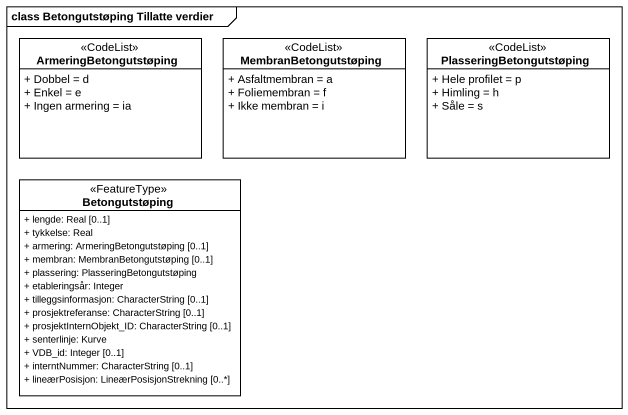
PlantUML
@startuml
mainframe class Betongutstøping Tillatte verdier
hide circle
hide empty members
skinparam classAttributeIconSize 0
class ArmeringBetongutstøping <<CodeList>> {
  + Dobbel = d
  + Enkel = e
  + Ingen armering = ia
}
class MembranBetongutstøping <<CodeList>> {
  + Asfaltmembran = a
  + Foliemembran = f
  + Ikke membran = i
}
class PlasseringBetongutstøping <<CodeList>> {
  + Hele profilet = p
  + Himling = h
  + Såle = s
}
class Betongutstøping <<FeatureType>> {
  + lengde: Real [0..1]
  + tykkelse: Real
  + armering: ArmeringBetongutstøping [0..1]
  + membran: MembranBetongutstøping [0..1]
  + plassering: PlasseringBetongutstøping
  + etableringsår: Integer
  + tilleggsinformasjon: CharacterString [0..1]
  + prosjektreferanse: CharacterString [0..1]
  + prosjektInternObjekt_ID: CharacterString [0..1]
  + senterlinje: Kurve
  + VDB_id: Integer [0..1]
  + interntNummer: CharacterString [0..1]
  + lineærPosisjon: LineærPosisjonStrekning [0..*]
}
@enduml
